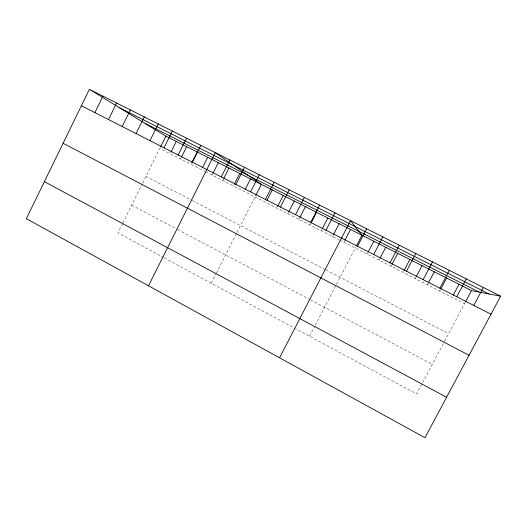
<?xml version="1.0" encoding="UTF-8"?>
<svg xmlns="http://www.w3.org/2000/svg" width="527" height="527" viewBox="0 0 527 527"><rect width="100%" height="100%" fill="white"/><g stroke="black" fill="none" stroke-linecap="round" stroke-linejoin="round"><path stroke-width="0.4" stroke-dasharray="2.63 1.98" d="M122.488 223.659L117.91 232.888L163.62 257.538M122.844 222.947L142.264 183.824M142.633 183.086L159.833 148.436L205.036 171.479M180.55 158.996L181.275 157.547M212.085 175.069L212.816 173.607M222.717 180.484L223.455 179.022M211.215 283.203L215.991 273.783M216.36 273.058L236.557 233.25M236.913 232.552L254.989 196.933M287.834 213.672L288.552 212.269M298.908 219.318L299.632 217.908M310.054 224.996L310.778 223.586M321.266 230.707L321.99 229.298M332.544 236.458L333.275 235.042M343.887 242.236L344.625 240.819M309.533 336.233L314.533 326.602M315.245 325.225L336.035 285.179M336.404 284.461L356.041 246.629M367.135 254.086L367.879 252.657M379.038 260.154L379.789 258.724M391.021 266.26L391.772 264.824M415.21 278.585L415.968 277.143M427.417 284.804L428.181 283.361M439.702 291.069L440.467 289.619M421.765 384.084L416.521 393.932L295.568 328.703M422.509 382.674L444.228 341.845M444.59 341.167L465.242 302.327M205.741 171.835L338.927 239.706M339.632 240.068L464.511 303.71M145.926 176.453L191.538 200.141M192.236 200.504L325.258 269.593M325.963 269.962L448.582 333.65M131.671 205.161L176.98 229.153M177.678 229.522L309.797 299.481M310.495 299.85L432.272 364.328M164.312 257.907L294.876 328.328"/><path stroke-width="0.79" d="M89.392 89.307L26.35 218.672L424.966 437.693L500.65 296.194L89.392 89.307L165.919 136.183L471.481 290.601L500.65 296.194M94.893 112.626L102.956 96.131M108.503 119.55L116.619 103.002M122.218 126.533L130.386 109.932M136.045 133.568L144.266 116.915M149.978 140.656L158.252 123.944M160.551 147L165.919 136.183M164.016 147.797L172.342 131.039M170.88 152.257L176.275 141.414M178.166 154.997L186.551 138.179M181.637 156.822L186.696 146.684M191.729 162.869L197.177 151.98M192.427 162.257L200.866 145.386M202.605 167.494L207.717 157.303M148.495 285.786L215.293 152.646L261.346 184.404L255.694 195.543M213.185 172.876L218.316 162.659M221.287 176.94L229.838 159.958M223.823 178.291L228.981 168.047M234.153 184.47L239.706 173.469M235.892 184.378L244.502 167.336M245.22 189.338L250.49 178.923M250.615 191.868L259.277 174.766M265.456 199.417L274.178 182.263M266.939 200.385L272.261 189.924M277.531 206.663L283.236 195.471M280.41 207.025L289.191 189.819M288.908 211.571L294.283 201.05M295.489 214.7L304.329 197.434M299.988 217.21L305.397 206.67M310.693 222.434L319.593 205.108M311.141 222.881L316.569 212.315M322.359 228.593L327.814 218M326.022 230.233L334.981 212.849M333.637 234.331L339.124 223.712M279.554 357.793L350.495 220.655L361.95 235.246L356.41 245.918M344.994 240.108L350.501 229.462M357.523 246.267L366.614 228.764M368.248 251.946L373.814 241.247M373.715 254.501L382.865 236.939M380.158 258.006L385.757 247.282M390.039 262.815L399.262 245.187M392.147 264.106L397.773 253.355M403.834 270.964L409.868 259.462M406.508 271.194L415.796 253.507M416.343 276.425L422.035 265.615M423.122 279.646L432.476 261.893M428.563 282.637L434.274 271.8M439.874 288.17L449.294 270.358M440.849 288.895L446.6 278.025M453.22 295.192L459.004 284.297M456.777 296.773L466.263 278.895M465.611 301.642L471.481 290.601M473.826 305.443L483.384 287.505M119.767 107.91L488.872 293.934M145.307 123.555L479.175 292.077M81.382 105.749L491.019 314.197M63.095 143.272L469.056 355.264M44.387 181.663L446.6 397.253"/></g></svg>
